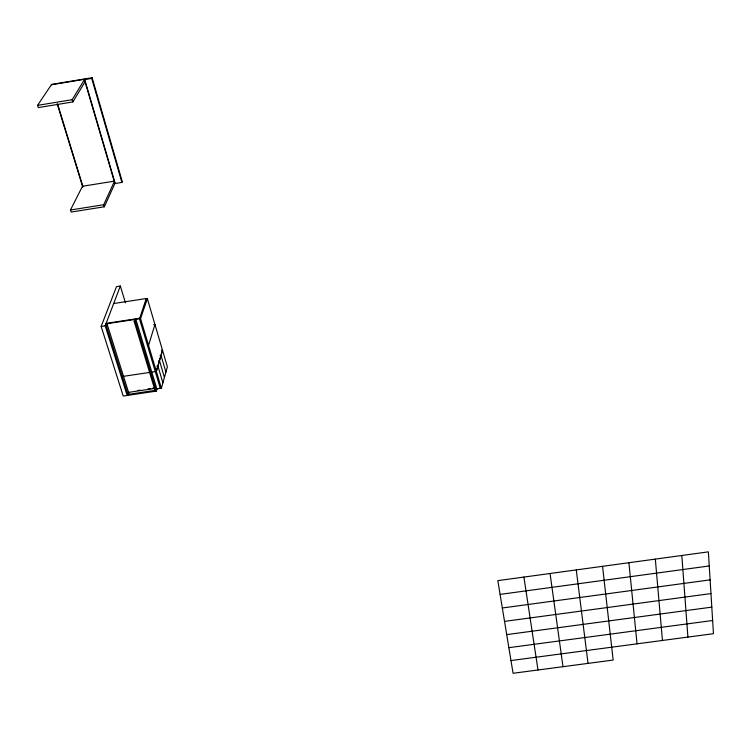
<?xml version="1.0" encoding="UTF-8"?>
<svg xmlns="http://www.w3.org/2000/svg" width="751" height="751" viewBox="0 0 751 751"><rect width="100%" height="100%" fill="white"/><g stroke="black" fill="none" stroke-linecap="round" stroke-linejoin="round"><path stroke-width="1.13" d="M160.367 388.389L161.381 388.229L167.389 366.873L162.545 350.37L161.549 350.52M157.015 389.046L160.536 388.014M156.302 391.13L156.893 389.056L135.875 319.306L135.208 321.25L156.302 391.13L123.23 396.049L101.15 326.441L116.508 286.61L120.338 286.018L125.436 302.803M155.279 371.398L156.292 371.238L162.479 350.173L155.016 324.751L154.011 324.901M161.381 388.229L156.358 371.445L162.545 350.37M155.288 371.548L155.448 371.032M156.292 371.238L148.548 345.347L154.95 324.545L147.318 298.541L146.304 298.701M147.459 345.3L148.482 345.141L140.559 318.649L147.318 298.541M113.683 303.526L146.295 298.522L139.517 318.809L140.559 318.649M143.976 307.121L146.567 299.433L146.295 298.522M155.288 391.28L134.166 321.409L134.833 319.466M106.238 325.671L106.98 323.709L128.834 393.233L128.177 395.308L106.238 325.671L101.15 326.441M120.338 286.018L105.196 325.821L127.163 395.458M92.129 77.719L91.706 78.423L84.422 79.625L114.894 183.544L121.897 182.427L122.253 181.601L92.129 77.719L51.603 84.412L37.55 105.375L38.254 107.6L72.847 101.929L85.276 81.437M104.333 206.788L103.722 204.732L114.499 181.132L82.488 186.248L70.472 209.998L71.11 212.045L104.333 206.788L115.081 183.131L84.638 79.277L51.359 84.769M72.847 101.929L72.171 99.695L84.638 79.277M37.55 105.375L72.171 99.695M70.472 209.998L103.722 204.732M106.135 323.362L139.63 318.255L139.911 319.194M105.947 323.869L139.47 318.762L160.385 388.539M134.166 321.409L135.208 321.25M153.946 324.704L154.95 324.545M147.515 345.498L148.548 345.347M161.493 350.323L162.479 350.173M160.019 355.702L161.043 355.467L165.915 372.13M158.47 360.959L159.503 360.724L164.413 377.453M157.917 366.131L156.903 366.281L157.935 366.047L162.892 382.85M122.497 376.458L156.358 371.445M137.827 390.473L140.071 390.135M147.919 388.971L150.172 388.633M152.415 388.305L154.659 387.967M155.617 388.333L128.562 392.36L127.895 394.435L155.025 390.398M500.091 594.398L709.254 565.954M502.325 607.981L710.117 579.866M504.531 621.387L710.962 593.59M506.709 634.614L711.807 607.137M508.859 647.672L712.633 620.504M510.971 660.561L713.45 633.694L708.381 551.854L497.829 580.636L513.074 673.281L613.163 660.063L602.555 566.32M57.733 104.427L82.967 186.708M57.16 103.676L82.76 187.121M91.706 78.423L121.897 182.427M523.907 577.068L537.998 669.986M550.051 573.501L562.987 666.691M576.27 569.915L588.042 663.386M628.906 562.715L637.045 643.832M655.323 559.101L662.448 640.462M681.814 555.487L687.916 637.083"/></g></svg>
